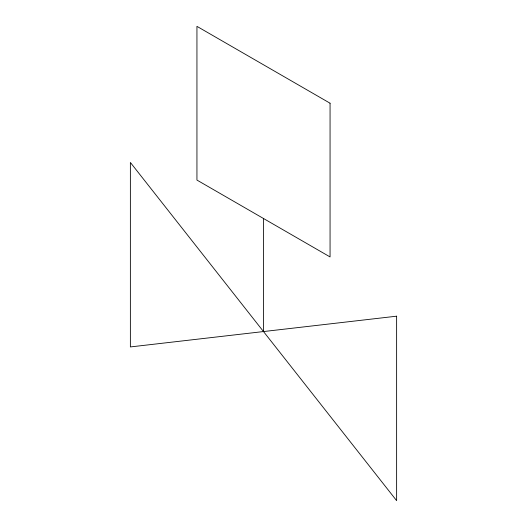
<?xml version="1.0" encoding="UTF-8"?>
<svg xmlns="http://www.w3.org/2000/svg" width="527" height="527" viewBox="0 0 527 527"><rect width="100%" height="100%" fill="white"/><g stroke="black" fill="none" stroke-linecap="round" stroke-linejoin="round"><path stroke-width="0.79" d="M263.5 218.501L263.5 331.555M396.627 316.187L130.373 346.931L130.373 162.461L396.627 500.65L396.627 316.187M330.06 103.213L196.94 26.35L196.94 180.069L330.06 256.932L330.06 103.213"/></g></svg>
